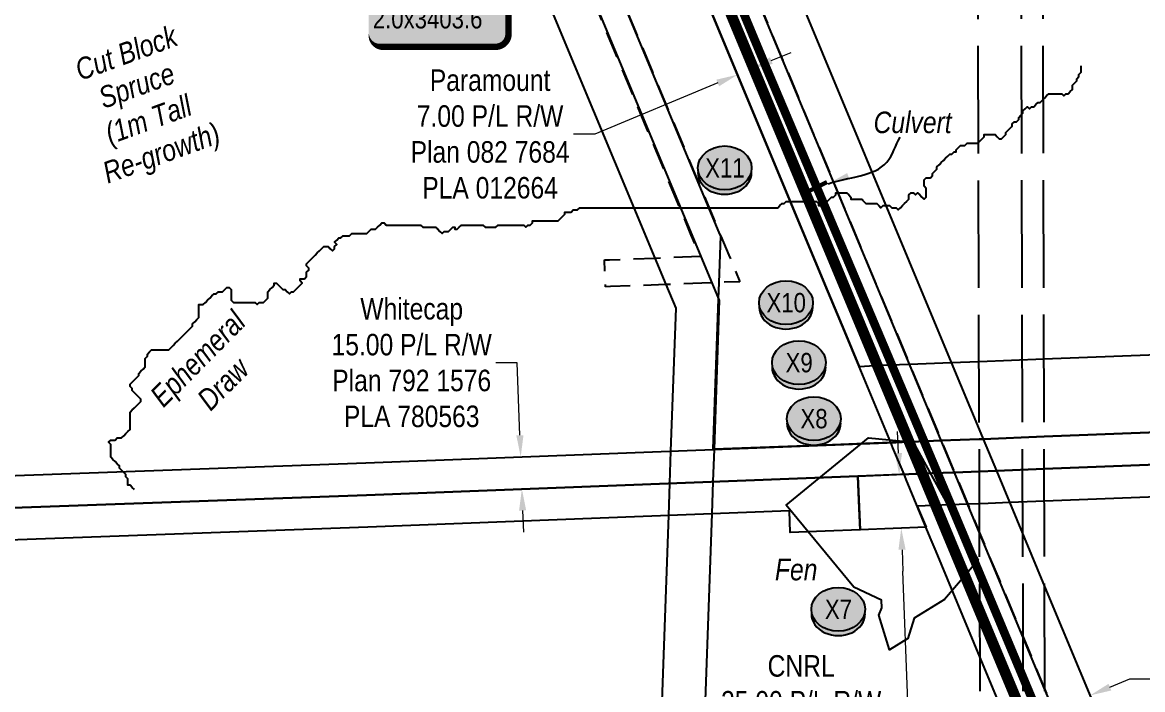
# Model space of a CAD drawing. Extents: x 510524 to 514472, y 6017951 to 6023231.
# Drawn here: x 512458 to 512979, y 6020844 to 6021154 of the extents above; entities that cross this region are included whole.
import ezdxf
from ezdxf.enums import TextEntityAlignment as Align

# ---------------------------------------------------------------- set-up
doc = ezdxf.new("R2010")
doc.units = 0
doc.header["$LTSCALE"] = 5
doc.header["$PDSIZE"] = 0.5
for name, pattern in [('foc-ACCESSROAD', [3.75, 2.5, -1.25]), ('foc-FLOWLINE', [3.75, 2.5, -1.25]), ('foc-TOPO-ephemeral', [6.25, 3.125, -0.625, 0.625, -0.625, 0.625, -0.625]), ('foc-UNSURVEYED', [12.5, 10, -2.5])]:
    doc.linetypes.add(name, pattern=pattern)
doc.layers.get('Defpoints').update_dxf_attribs({"color": 9})
for name, color, linetype, lineweight in [('AS-GENERAL', 48, 'Continuous', 18), ('C-RW-T', 13, 'Continuous', 9), ('F-RW-T', 190, 'Continuous', 9), ('T-TEXT', 48, 'Continuous', 18)]:
    doc.layers.add(name, color=color, linetype=linetype, lineweight=lineweight)
for name, color, linetype in [('AS-ROADS', 254, 'Continuous'), ('C-RW', 13, 'Continuous'), ('CG-NOTES', 7, 'Continuous'), ('F-AR', 190, 'foc-ACCESSROAD'), ('F-EZE', 190, 'foc-FLOWLINE'), ('F-RW', 190, 'Continuous'), ('L-USEC', 7, 'foc-UNSURVEYED'), ('P-CROSSINGS', 250, 'Continuous'), ('P-PROPOSED', 10, 'Continuous'), ('T-BUSH-T', 110, 'Continuous'), ('T-DRAW', 143, 'foc-TOPO-ephemeral'), ('T-WATER-T', 170, 'Continuous'), ('WETLAND', 143, 'Continuous'), ('WETLAND-T', 146, 'Continuous')]:
    doc.layers.add(name, color=color, linetype=linetype)
doc.styles.add('80', font='ARIALN.TTF', dxfattribs={"height": 10})
doc.styles.add('80CG', font='ARIALN.TTF', dxfattribs={"height": 10})
doc.styles.add('80L', font='ARIALN.TTF', dxfattribs={"height": 10})
doc.styles.add('80LS', font='ARIALNI.TTF', dxfattribs={"height": 10})
doc.styles.add('BOLD', font='ARIALNB.TTF')
doc.styles.add('Crossing', font='ARIALN.TTF', dxfattribs={"height": 10})
doc.styles.add('foc-LtypeFont', font='ARIALN.TTF', dxfattribs={"height": 7.35})
doc.linetypes.add('foc-TOPO-flowdirection-NOLINE', pattern='A,0,[">",foc-LtypeFont,S=0.3,R=0,X=0,Y=-0.945],-20,[">",foc-LtypeFont,S=0.3,R=0,X=0,Y=-0.945],0', length=20)
doc.dimstyles.new('Compass 5 000', dxfattribs={"dimscale": 5, "dimtxt": 9, "dimasz": 2, "dimexe": 0.2, "dimexo": 0.0625, "dimgap": 0.5, "dimtad": 0, "dimtih": 1, "dimtoh": 1, "dimzin": 0, "dimdsep": 46, "dimtxsty": '80CG', "dimcen": 0.1, "dimse1": 1, "dimse2": 1, "dimclrd": 256, "dimclrt": 256, "dimaunit": 1, "dimadec": 4, "dimazin": 0, "dimtfac": 0.06, "dimtofl": 0, "dimtmove": 0, "dimatfit": 1, "dimfxl": 0.2, "dimtolj": 1, "dimtzin": 0, "dimlwd": -1, "dimarcsym": 0})

# ---------------------------------------------------------------- blocks, each defined once
blk = doc.blocks.new('*D28')
at = {"layer": 'C-RW-T', "transparency": 16777216}
for p, q in [((512688.4, 6020995.78), (512678.4, 6020995.78)), ((512689.62, 6020962.02), (512688.4, 6020995.78)), ((512690.89, 6020927.05), (512691.25, 6020917.05))]:
    blk.add_line(p, q, dxfattribs=at)
for points in [[(512691.29, 6020962.08), (512687.96, 6020961.96), (512689.99, 6020952.03)], [(512692.55, 6020927.11), (512689.22, 6020926.99), (512690.53, 6020937.04)]]:
    blk.add_solid(points, dxfattribs=at)
at = {"layer": 'Defpoints', "color": 0, "transparency": 16777216}
for p in [(512689.99, 6020952.03), (512510.01, 6020945.52), (512510.56, 6020930.53)]:
    blk.add_point(p, dxfattribs=at)
at = {"layer": 'C-RW-T', "transparency": 16777216, "insert": (512639.32, 6020995.78), "char_height": 10, "attachment_point": 5, "style": '80CG'}
blk.add_mtext('\\A1;Whitecap\\P15.00 P/L R/W\\PPlan 792 1576\\PPLA 780563', dxfattribs=at)
blk = doc.blocks.new('*D37')
at = {"layer": 'Defpoints', "color": 0, "transparency": 16777216}
for p in [(512790.78, 6021129.66), (512899.99, 6020885.73), (512893.53, 6020883.04)]:
    blk.add_point(p, dxfattribs=at)
at = {"layer": 'F-RW-T', "transparency": 16777216}
for p, q in [((512806.48, 6021136.2), (512815.71, 6021140.05)), ((512781.55, 6021125.82), (512724.49, 6021102.04)), ((512724.49, 6021102.04), (512714.49, 6021102.04))]:
    blk.add_line(p, q, dxfattribs=at)
for points in [[(512805.84, 6021137.74), (512807.12, 6021134.66), (512797.25, 6021132.36)], [(512780.91, 6021127.35), (512782.19, 6021124.28), (512790.78, 6021129.66)]]:
    blk.add_solid(points, dxfattribs=at)
at = {"layer": 'F-RW-T', "transparency": 16777216, "insert": (512675.76, 6021102.04), "char_height": 10, "attachment_point": 5, "style": '80CG'}
blk.add_mtext('\\A1;Paramount\\P7.00 P/L R/W\\PPlan 082 7684\\PPLA 012664', dxfattribs=at)
blk = doc.blocks.new('*D42')
at = {"layer": 'Defpoints', "color": 0, "transparency": 16777216}
for p in [(512954.26, 6020841.91), (512954.6, 6020841.09), (512937.35, 6020834.87)]:
    blk.add_point(p, dxfattribs=at)
at = {"layer": 'F-RW-T', "transparency": 16777216}
for p, q in [((512963.84, 6020844.94), (512973.07, 6020848.78)), ((512973.07, 6020848.78), (512983.07, 6020848.78)), ((512928.46, 6020830.2), (512919.23, 6020826.36))]:
    blk.add_line(p, q, dxfattribs=at)
for points in [[(512963.2, 6020846.48), (512964.48, 6020843.4), (512954.6, 6020841.09)], [(512927.82, 6020831.74), (512929.1, 6020828.67), (512937.69, 6020834.05)]]:
    blk.add_solid(points, dxfattribs=at)
at = {"layer": 'F-RW-T', "transparency": 16777216, "insert": (513022.15, 6020848.78), "char_height": 10, "attachment_point": 5, "style": '80CG'}
blk.add_mtext('\\A1;Pembina\\P18.28 P/L R/W\\PPlan 5030 RS\\PPLA 4207', dxfattribs=at)
blk = doc.blocks.new('*D85')
at = {"layer": 'Defpoints', "color": 0, "transparency": 16777216}
for p in [(512862.5, 6020943.67), (512863.43, 6020918.71), (512866.86, 6020918.84)]:
    blk.add_point(p, dxfattribs=at)
at = {"layer": 'F-RW-T', "transparency": 16777216}
for p, q in [((512865.56, 6020953.79), (512865.19, 6020963.78)), ((512867.24, 6020908.85), (512867.61, 6020898.85)), ((512869.88, 6020838.09), (512867.61, 6020898.85)), ((512859.88, 6020838.09), (512869.88, 6020838.09))]:
    blk.add_line(p, q, dxfattribs=at)
for points in [[(512867.22, 6020953.85), (512863.89, 6020953.73), (512865.93, 6020943.79)], [(512868.9, 6020908.91), (512865.57, 6020908.78), (512866.86, 6020918.84)]]:
    blk.add_solid(points, dxfattribs=at)
at = {"layer": 'F-RW-T', "transparency": 16777216, "insert": (512820.34, 6020838.09), "char_height": 10, "attachment_point": 5, "style": '80CG'}
blk.add_mtext('\\A1;CNRL\\P25.00 P/L R/W^JPLA 170161', dxfattribs=at)
blk = doc.blocks.new('*U94')
h = blk.add_hatch(color=254)
edge = h.paths.add_edge_path()
edge.add_line((-26.5, -21.02), (26.5, -21.02))
edge.add_arc((26.5, -15.02), 6, 270, 360)
edge.add_line((32.5, -15.02), (32.5, 12.5))
edge.add_arc((26.5, 12.5), 6, 0, 90)
edge.add_line((26.5, 18.5), (-26.5, 18.5))
edge.add_arc((-26.5, 12.5), 6, 90, 180)
edge.add_line((-32.5, 12.5), (-32.5, -15.02))
edge.add_arc((-26.5, -15.02), 6, 180, 270)
at = {"color": 1, "true_color": 0xff1414, "flags": 128}
blk.add_lwpolyline([(117.52, 28.91, 0, 7.5, 0), (0, 0, 0, 0, 0)], format="xyseb", dxfattribs=at)
blk.add_lwpolyline([(-26.5, -21.02, 3, 3, 0), (26.5, -21.02, 3, 3, 0.414214), (32.5, -15.02, 3, 3, 0), (32.5, 12.5, 3, 0, 0.414214), (26.5, 18.5, 0, 0, 0), (-26.5, 18.5, 0, 0, 0.414214), (-32.5, 12.5, 0, 0, 0), (-32.5, -15.02, 0, 3, 0.414214)], format="xyseb", close=True, dxfattribs=at)
at = {"color": 1, "true_color": 0xff1414}
for tag, p, height, style in [('TEMP_AREA_W1_001', (-9.21, 2.24), 12, 'BOLD'), ('ENTER_TEXT_001', (-30.66, -12.47), 9, '80')]:
    blk.add_attdef(tag, p, '', height=height, dxfattribs=dict(at, style=style))
blk = doc.blocks.new('xing2')
h = blk.add_hatch(color=50)
h.dxf.hatch_style = 1
edge = h.paths.add_edge_path()
edge.add_ellipse((0, 0), major_axis=(-12.5, 0), ratio=0.816297, start_angle=0, end_angle=360)
h = blk.add_hatch(color=250)
h.dxf.hatch_style = 1
edge = h.paths.add_edge_path()
edge.add_ellipse((0, -2.05), major_axis=(-12.5, 0), ratio=0.816297, start_angle=0, end_angle=180)
edge.add_line((12.5, -2.05), (12.5, 0))
edge.add_ellipse((0, 0), major_axis=(-12.5, 0), ratio=0.816297, start_angle=0, end_angle=180, ccw=False)
edge.add_line((-12.5, 0), (-12.5, -2.05))
at = {"color": 250}
blk.add_ellipse((0, 0), major_axis=(-12.5, 0), ratio=0.816297, dxfattribs=at)
blk.add_ellipse((0, -2.05), major_axis=(-12.5, 0), ratio=0.816297, start_param=0, end_param=3.141593, dxfattribs=at)
at = {"color": 250, "style": 'Crossing'}
blk.add_attdef('CROSSING', text='', height=9, dxfattribs=at).set_placement((0.09, 0.02), align=Align.MIDDLE_CENTER)
at = {"color": 250, "style": 'Crossing', "flags": 1}
for tag, p in [('OWNER', (0.09, -12.49)), ('DESCRIPTION', (0.09, -25.77)), ('LOCATION', (0.09, -39.3)), ('DWG_REF', (0.09, -52.84))]:
    blk.add_attdef(tag, text='', height=9, dxfattribs=at).set_placement(p, align=Align.MIDDLE_CENTER)

msp = doc.modelspace()

# ---------------------------------------------------------------- linework, layer by layer
at = {"layer": 'AS-GENERAL', "const_width": 1.999, "flags": 128}
msp.add_lwpolyline([(512823.241, 6021075.238), (512832.366, 6021079.717)], dxfattribs=at)
at = {"layer": 'AS-ROADS', "flags": 128}
msp.add_lwpolyline([(512366.351, 6022169.595, 4.002, 4.002, 0), (512377.103, 6022151.797, 4.002, 4.002, 0), (512400.108, 6022101.221, 4.002, 4.002, 0), (512600.335, 6021621.53, 4.002, 4.002, 0), (512640.418, 6021526.163, 4.002, 4.002, 0), (512804.273, 6021132.565, 4.002, 4.002, 0), (512888.573, 6020932.953, 4.002, 4.002, 0), (512994.421, 6020679.836, 0, 0, 0)], format="xyseb", dxfattribs=at)
at = {"layer": 'C-RW'}
for points in [[(512128.207, 6020402.83), (512748.535, 6020634.557), (512749.09, 6020650.288), (512751.463, 6020717.532), (512758.774, 6020924.7), (512759.304, 6020939.703), (512759.834, 6020954.718), (512762.175, 6021021.083), (512757.569, 6021032.131), (512752.436, 6021044.443), (512553.716, 6021521.09)], [(512575.183, 6021521.158), (512778.886, 6021032.947), (512781.979, 6021025.528), (512782.306, 6021024.744), (512779.863, 6020955.526), (512779.332, 6020940.474), (512778.803, 6020925.476), (512771.466, 6020717.596), (512769.358, 6020657.854), (512768.786, 6020641.638), (512768.04, 6020620.501), (512153.894, 6020391.313)], [(512000.845, 6020926.946), (512100.837, 6020930.562), (512283.481, 6020937.165), (512618.059, 6020949.262), (512864.302, 6020958.74), (512867.369, 6020958.858), (512869.469, 6020958.939), (512871.768, 6020959.027), (512874.928, 6020959.148), (512885.466, 6020959.553), (512903.154, 6020960.236), (512904.955, 6020960.305), (512933.31, 6020961.4), (513350.537, 6020977.505), (513725.48, 6021019.992), (513825.446, 6021031.32)], [(513825.491, 6021016.239), (513725.525, 6021004.911), (513351.675, 6020962.548), (512933.352, 6020946.399), (512911.104, 6020945.541), (512903.196, 6020945.235), (512891.618, 6020944.788), (512881.07, 6020944.382), (512877.91, 6020944.261), (512875.62, 6020944.172), (512873.506, 6020944.09), (512870.447, 6020943.973), (512846.719, 6020943.059), (512618.32, 6020934.27), (512259.122, 6020921.284), (512100.877, 6020915.562), (512000.884, 6020911.946)]]:
    msp.add_lwpolyline(points, dxfattribs=at)
at = {"layer": 'F-AR', "flags": 128}
msp.add_lwpolyline([(513091.75, 6020430.079), (513090.049, 6020429.365), (513067.281, 6020483.991), (512969.698, 6020718.23), (512933.751, 6020804.513), (512903.387, 6020877.401), (512889.418, 6020910.934), (512877.764, 6020939.028), (512875.62, 6020944.172), (512871.553, 6020953.937), (512869.469, 6020958.939), (512635.227, 6021521.35), (512389.776, 6022110.683), (512391.624, 6022111.452), (512403.625, 6022116.454), (512651.459, 6021521.402), (512885.466, 6020959.553), (512891.618, 6020944.788), (512903.276, 6020916.688), (512933.641, 6020843.795), (512985.93, 6020718.28), (513081.13, 6020489.763), (513103.884, 6020435.17), (513091.75, 6020430.079)], close=True, dxfattribs=at)
at = {"layer": 'F-EZE', "flags": 128}
msp.add_lwpolyline([(511173.665, 6022826.188), (511273.663, 6022827.349), (511303.821, 6022827.7), (511367.155, 6022828.436), (511512.101, 6022828.973), (511542.804, 6022818.517), (511557.175, 6022795.119), (511678.467, 6022496.868), (512096.703, 6022497.972), (512149.27, 6022498.11), (512169.259, 6022498.163), (512230.623, 6022498.325), (512230.641, 6022491.324), (512230.65, 6022487.825), (512221.891, 6022487.801), (512228.757, 6022471.316), (512232.915, 6022461.332), (512242.42, 6022438.509), (512251.925, 6022415.69), (512257.334, 6022415.704), (512295.334, 6022324.465), (512361.972, 6022164.472), (512353.261, 6022142.346), (512267.88, 6022106.811), (512308.619, 6022008.926), (512406.504, 6022049.664), (512407.441, 6022050.054), (512600.855, 6021585.688), (512602.49, 6021581.758), (512588.634, 6021575.969), (512592.412, 6021566.908), (512573.03, 6021558.828), (512588.698, 6021521.201), (512782.597, 6021055.601), (512783.04, 6021054.535), (512786.72, 6021045.756), (512791.849, 6021033.443), (512782.246, 6021033.075), (512778.886, 6021032.947), (512757.569, 6021032.131), (512731.684, 6021031.14), (512729.387, 6021031.052), (512728.907, 6021043.542), (512731.201, 6021043.631), (512752.436, 6021044.443), (512773.398, 6021045.246), (512769.284, 6021055.124), (512575.183, 6021521.158), (512561.522, 6021554.054), (512549.991, 6021581.731), (512580.943, 6021594.6), (512583.244, 6021595.559), (512582.922, 6021596.338), (512401.669, 6022031.397), (512300.534, 6021989.314), (512300.211, 6021990.089), (512248.268, 6022114.896), (512344.845, 6022155.091), (512348.486, 6022164.341), (512281.81, 6022324.423), (512250.049, 6022400.685), (512241.934, 6022400.664), (512235.693, 6022415.646), (512226.189, 6022438.467), (512216.684, 6022461.289), (512212.526, 6022471.272), (512205.659, 6022487.759), (512169.286, 6022487.663), (512149.297, 6022487.61), (512096.731, 6022487.472), (511671.41, 6022486.349), (511547.775, 6022790.361), (511544.877, 6022795.081), (511535.837, 6022809.798), (511510.382, 6022818.467), (511477.122, 6022818.342), (511419.248, 6022818.128), (511367.212, 6022817.735), (511366.05, 6022817.921), (511303.847, 6022817.199), (511273.689, 6022816.848), (511173.691, 6022815.687)], dxfattribs=at)
at = {"layer": 'F-RW'}
for points in [[(513350.537, 6020977.505), (512933.31, 6020961.4), (512904.955, 6020960.305), (512903.154, 6020960.236), (512885.466, 6020959.553), (512874.928, 6020959.148), (512871.768, 6020959.027), (512869.469, 6020958.939), (512867.369, 6020958.858), (512864.302, 6020958.74), (512862.005, 6020958.651), (512846.145, 6020958.04), (512831.153, 6020957.463), (512779.863, 6020955.526), (512779.507, 6020955.522), (512781.979, 6021025.528), (512782.246, 6021033.075), (512783.04, 6021054.535), (512782.597, 6021055.601), (512588.698, 6021521.201)], [(513070.909, 6020359.691), (513083.67, 6020426.558), (513060.962, 6020480.956), (512980.194, 6020674.829), (512962.122, 6020718.207), (512933.803, 6020786.184), (512903.439, 6020859.071), (512883.074, 6020907.952), (512880.355, 6020914.481), (512869.158, 6020941.477), (512868.155, 6020943.884), (512863.009, 6020956.24), (512862.005, 6020958.651), (512848.062, 6020992.127), (512847.252, 6020994.067), (512840.425, 6021010.468), (512832.735, 6021028.93), (512821, 6021057.104), (512627.653, 6021521.325)], [(512627.653, 6021521.325), (512821, 6021057.104), (512832.735, 6021028.93), (512840.425, 6021010.468), (512847.252, 6020994.068), (512854.662, 6020994.488), (512856.942, 6020994.617), (512870.643, 6020995.14), (512890.134, 6020995.888), (512903.053, 6020996.383), (512933.208, 6020997.538), (513347.829, 6021013.409), (513668.405, 6021049.673), (513672.365, 6021013.972), (513674.089, 6020999.08), (513675.815, 6020984.178), (513725.571, 6020989.817), (513825.537, 6021001.144)], [(512635.227, 6021521.35), (512839.196, 6021031.62), (512846.886, 6021013.158), (512854.662, 6020994.488), (512869.47, 6020958.938), (512871.553, 6020953.937), (512875.621, 6020944.172), (512877.761, 6020939.025), (512886.45, 6020918.085), (512889.418, 6020910.934), (512903.387, 6020877.402), (512933.751, 6020804.514), (512969.698, 6020718.23), (512986.658, 6020677.517), (513067.281, 6020483.991), (513090.049, 6020429.365), (513090.959, 6020427.182), (513090.959, 6020427.182), (513077.786, 6020358.374)], [(513370.637, 6019795.175), (513329.018, 6019895.026), (513316.464, 6019925.145), (513146.215, 6020333.613), (513103.884, 6020435.17), (513081.13, 6020489.763), (512985.93, 6020718.28), (512933.641, 6020843.795), (512903.276, 6020916.688), (512891.618, 6020944.788), (512885.466, 6020959.553), (512870.643, 6020995.14), (512651.459, 6021521.402)], [(512671.234, 6021521.465), (512890.134, 6020995.888), (512903.141, 6020964.658), (512904.955, 6020960.305), (512911.104, 6020945.541), (512933.506, 6020891.753), (513005.73, 6020718.342), (513097.898, 6020497.048), (513336.241, 6019925.207), (513348.795, 6019895.088), (513390.414, 6019795.237)], [(513352.81, 6020947.577), (512933.394, 6020931.386), (512917.259, 6020930.763), (512907.21, 6020930.375), (512903.238, 6020930.227), (512897.745, 6020930.021), (512881.748, 6020929.423), (512874.31, 6020929.123), (512878.407, 6020919.27), (512847.707, 6020918.124), (512847.311, 6020928.065), (512846.737, 6020943.079), (512868.155, 6020943.888), (512870.447, 6020943.976), (512873.506, 6020944.09), (512875.62, 6020944.172), (512877.91, 6020944.26), (512881.07, 6020944.382), (512891.618, 6020944.788), (512903.196, 6020945.235), (512911.104, 6020945.541), (512933.352, 6020946.399), (513351.675, 6020962.548)], [(512000.978, 6020876.454), (512037.236, 6020913.26), (512100.877, 6020915.562), (512259.122, 6020921.279), (512618.32, 6020934.27), (512846.737, 6020943.079), (512847.707, 6020918.124), (512815.257, 6020916.886), (512814.876, 6020926.876), (512618.879, 6020919.277), (512100.917, 6020900.55), (512043.723, 6020898.482), (512001.034, 6020855.148)]]:
    msp.add_lwpolyline(points, dxfattribs=at)
at = {"layer": 'L-USEC'}
for p, q in [((512903.835, 6020718.025), (512901.574, 6021522.209)), ((512923.955, 6020718.081), (512921.694, 6021522.266)), ((512933.995, 6020718.12), (512931.733, 6021522.305))]:
    msp.add_line(p, q, dxfattribs=at)
at = {"layer": 'P-PROPOSED', "const_width": 5, "flags": 128}
msp.add_lwpolyline([(511894.391, 6020251.298), (511873.063, 6020308.449), (512127.747, 6020403.492), (512970.829, 6020718.117), (512934.674, 6020804.898), (512904.31, 6020877.786), (512890.341, 6020911.317), (512878.687, 6020939.412), (512876.543, 6020944.557), (512872.476, 6020954.321), (512870.392, 6020959.324), (512636.15, 6021521.734)], dxfattribs=at)
at = {"layer": 'T-DRAW', "flags": 128}
msp.add_lwpolyline([(512510.45, 6020936.79), (512509.45, 6020937.79), (512508.45, 6020938.79), (512507.45, 6020938.79), (512507.45, 6020939.79), (512507.45, 6020940.79), (512507.45, 6020941.79), (512506.45, 6020942.79), (512506.45, 6020943.79), (512505.45, 6020944.79), (512504.45, 6020945.79), (512503.45, 6020946.79), (512503.45, 6020947.79), (512502.45, 6020948.79), (512501.45, 6020949.79), (512500.45, 6020950.79), (512499.45, 6020951.79), (512499.45, 6020952.79), (512499.45, 6020953.79), (512499.45, 6020954.79), (512499.45, 6020955.79), (512499.45, 6020956.79), (512499.45, 6020957.79), (512498.45, 6020958.79), (512499.45, 6020959.79), (512500.45, 6020959.79), (512501.45, 6020959.79), (512502.45, 6020960.79), (512503.45, 6020960.79), (512504.45, 6020960.79), (512505.45, 6020961.79), (512506.45, 6020962.79), (512507.45, 6020963.79), (512508.45, 6020964.79), (512508.45, 6020965.79), (512508.45, 6020966.79), (512508.45, 6020967.79), (512508.45, 6020968.79), (512508.45, 6020969.79), (512508.45, 6020970.79), (512508.45, 6020971.79), (512508.45, 6020972.79), (512509.45, 6020973.79), (512510.45, 6020974.79), (512511.45, 6020975.79), (512512.45, 6020976.79), (512513.45, 6020977.79), (512513.45, 6020978.79), (512512.45, 6020979.79), (512511.45, 6020980.79), (512510.45, 6020981.79), (512509.45, 6020982.79), (512509.45, 6020983.79), (512508.45, 6020984.79), (512508.45, 6020985.79), (512509.45, 6020986.79), (512510.45, 6020987.79), (512511.45, 6020988.79), (512512.45, 6020989.79), (512512.45, 6020990.79), (512513.45, 6020991.79), (512514.45, 6020992.79), (512515.45, 6020993.79), (512515.45, 6020994.79), (512515.45, 6020995.79), (512515.45, 6020996.79), (512515.45, 6020997.79), (512516.45, 6020998.79), (512516.45, 6020999.79), (512517.45, 6021000.79), (512518.45, 6021001.79), (512519.45, 6021001.79), (512520.45, 6021001.79), (512521.45, 6021001.79), (512522.45, 6021001.79), (512523.45, 6021001.79), (512524.45, 6021001.79), (512525.45, 6021001.79), (512526.45, 6021001.79), (512527.45, 6021002.79), (512528.45, 6021003.79), (512529.45, 6021004.79), (512530.45, 6021005.79), (512531.45, 6021006.79), (512532.45, 6021007.79), (512533.45, 6021008.79), (512534.45, 6021009.79), (512535.45, 6021010.79), (512536.45, 6021011.79), (512537.45, 6021012.79), (512537.45, 6021013.79), (512538.45, 6021014.79), (512539.45, 6021015.79), (512540.45, 6021016.79), (512540.45, 6021017.79), (512540.45, 6021018.79), (512540.45, 6021019.79), (512540.45, 6021020.79), (512540.45, 6021021.79), (512540.45, 6021022.79), (512541.45, 6021022.79), (512542.45, 6021022.79), (512543.45, 6021023.79), (512544.45, 6021024.79), (512545.45, 6021025.79), (512546.45, 6021026.79), (512547.45, 6021027.79), (512548.45, 6021027.79), (512549.45, 6021028.79), (512550.45, 6021028.79), (512551.45, 6021028.79), (512552.45, 6021029.79), (512553.45, 6021030.79), (512554.45, 6021030.79), (512555.45, 6021029.79), (512555.45, 6021028.79), (512555.45, 6021027.79), (512555.45, 6021026.79), (512555.45, 6021025.79), (512555.45, 6021024.79), (512556.45, 6021023.79), (512557.45, 6021023.79), (512558.45, 6021023.79), (512559.45, 6021023.79), (512560.45, 6021023.79), (512561.45, 6021023.79), (512562.45, 6021023.79), (512563.45, 6021023.79), (512564.45, 6021023.79), (512565.45, 6021023.79), (512566.45, 6021023.79), (512567.45, 6021022.79), (512568.45, 6021023.79), (512569.45, 6021023.79), (512570.45, 6021023.79), (512571.45, 6021024.79), (512572.45, 6021025.79), (512572.45, 6021026.79), (512572.45, 6021027.79), (512572.45, 6021028.79), (512573.45, 6021029.79), (512574.45, 6021030.79), (512575.45, 6021031.79), (512575.45, 6021032.79), (512576.45, 6021032.79), (512577.45, 6021031.79), (512578.45, 6021030.79), (512579.45, 6021029.79), (512580.45, 6021029.79), (512581.45, 6021028.79), (512582.45, 6021027.79), (512583.45, 6021028.79), (512584.45, 6021028.79), (512585.45, 6021029.79), (512586.45, 6021030.79), (512587.45, 6021031.79), (512588.45, 6021032.79), (512587.45, 6021033.79), (512587.45, 6021034.79), (512588.45, 6021034.79), (512589.45, 6021034.79), (512590.45, 6021035.79), (512590.45, 6021036.79), (512590.45, 6021037.79), (512591.45, 6021038.79), (512591.45, 6021039.79), (512590.45, 6021040.79), (512590.45, 6021041.79), (512591.45, 6021042.79), (512592.45, 6021043.79), (512593.45, 6021044.79), (512594.45, 6021045.79), (512595.45, 6021046.79), (512596.45, 6021047.79), (512597.45, 6021048.79), (512598.45, 6021049.79), (512599.45, 6021049.79), (512600.45, 6021049.79), (512601.45, 6021048.79), (512602.45, 6021047.79), (512603.45, 6021048.79), (512603.45, 6021049.79), (512604.45, 6021050.79), (512603.45, 6021051.79), (512604.45, 6021052.79), (512605.45, 6021053.79), (512606.45, 6021053.79), (512607.45, 6021054.79), (512608.45, 6021054.79), (512609.043, 6021054.79), (512609.45, 6021054.79), (512610.45, 6021054.79), (512611.45, 6021055.79), (512612.45, 6021055.79), (512613.45, 6021055.79), (512614.45, 6021055.79), (512615.45, 6021055.79), (512616.45, 6021055.79), (512617.45, 6021055.79), (512618.45, 6021055.79), (512619.45, 6021056.79), (512620.45, 6021057.79), (512621.45, 6021057.79), (512622.45, 6021057.79), (512623.45, 6021058.79), (512624.45, 6021059.79), (512625.45, 6021060.79), (512626.45, 6021060.79), (512627.45, 6021059.79), (512628.45, 6021059.79), (512629.45, 6021059.79), (512630.45, 6021059.79), (512631.45, 6021059.79), (512632.45, 6021059.79), (512633.45, 6021059.79), (512634.45, 6021059.79), (512635.45, 6021059.79), (512636.45, 6021059.79), (512637.45, 6021059.79), (512638.45, 6021059.79), (512639.45, 6021059.79), (512640.45, 6021059.79), (512641.45, 6021059.79), (512642.45, 6021059.79), (512643.45, 6021059.79), (512644.45, 6021058.79), (512645.45, 6021058.79), (512646.45, 6021058.79), (512647.45, 6021058.79), (512648.45, 6021058.79), (512649.45, 6021058.79), (512650.45, 6021058.79), (512651.45, 6021057.79), (512652.45, 6021056.79), (512653.45, 6021055.79), (512654.45, 6021056.79), (512655.45, 6021056.79), (512656.45, 6021056.79), (512657.45, 6021057.79), (512658.45, 6021058.79), (512659.45, 6021058.79), (512659.45, 6021057.79), (512660.45, 6021057.79), (512661.45, 6021058.79), (512662.45, 6021059.79), (512663.45, 6021059.79), (512664.45, 6021059.79), (512665.45, 6021059.79), (512666.45, 6021059.79), (512667.45, 6021059.79), (512668.45, 6021059.79), (512669.45, 6021059.79), (512670.45, 6021059.79), (512671.45, 6021059.79), (512672.45, 6021059.79), (512673.45, 6021058.79), (512674.45, 6021058.79), (512675.45, 6021058.79), (512676.45, 6021058.79), (512677.45, 6021058.79), (512678.45, 6021058.79), (512679.45, 6021059.79), (512680.45, 6021059.79), (512681.45, 6021059.79), (512682.45, 6021059.79), (512683.45, 6021059.79), (512684.45, 6021059.79), (512685.45, 6021059.79), (512686.45, 6021059.79), (512687.45, 6021059.79), (512688.45, 6021059.79), (512689.45, 6021059.79), (512690.45, 6021059.79), (512691.45, 6021059.79), (512692.45, 6021058.79), (512693.45, 6021059.79), (512694.45, 6021059.79), (512695.45, 6021060.79), (512695.45, 6021061.79), (512696.45, 6021061.79), (512697.45, 6021061.79), (512698.45, 6021061.79), (512699.45, 6021061.79), (512700.45, 6021061.79), (512701.45, 6021061.79), (512702.45, 6021061.79), (512703.45, 6021061.79), (512704.45, 6021061.79), (512705.45, 6021061.79), (512706.45, 6021061.79), (512707.45, 6021061.79), (512708.45, 6021062.79), (512709.45, 6021063.79), (512710.45, 6021064.79), (512710.45, 6021065.79), (512711.45, 6021065.79), (512712.45, 6021065.79), (512713.45, 6021065.79), (512714.45, 6021066.79), (512715.45, 6021066.79), (512716.45, 6021066.79), (512717.45, 6021067.79), (512718.45, 6021067.79), (512719.45, 6021067.79), (512720.45, 6021067.79), (512721.45, 6021067.79), (512722.45, 6021067.79), (512723.45, 6021067.79), (512724.45, 6021067.79), (512725.45, 6021067.79), (512726.45, 6021067.79), (512727.45, 6021067.79), (512728.45, 6021067.79), (512729.45, 6021067.79), (512730.45, 6021067.79), (512731.45, 6021067.79), (512732.45, 6021067.79), (512733.45, 6021067.79), (512734.45, 6021067.79), (512735.45, 6021067.79), (512736.45, 6021067.79), (512737.45, 6021067.79), (512738.45, 6021067.79), (512739.45, 6021067.79), (512740.45, 6021067.79), (512740.715, 6021067.79), (512741.45, 6021067.79), (512742.45, 6021067.79), (512743.45, 6021067.79), (512744.45, 6021067.79), (512745.45, 6021067.79), (512746.45, 6021067.79), (512747.45, 6021067.79), (512748.45, 6021067.79), (512749.45, 6021067.79), (512750.45, 6021067.79), (512751.45, 6021067.79), (512752.45, 6021067.79), (512753.45, 6021067.79), (512754.45, 6021067.79), (512755.45, 6021067.79), (512756.45, 6021067.79), (512757.45, 6021067.79), (512758.45, 6021067.79), (512759.45, 6021067.79), (512760.45, 6021067.79), (512761.45, 6021067.79), (512762.371, 6021067.79), (512762.45, 6021067.79), (512763.45, 6021067.79), (512764.45, 6021067.79), (512765.45, 6021067.79), (512766.45, 6021067.79), (512767.45, 6021067.79), (512768.45, 6021067.79), (512769.45, 6021067.79), (512770.45, 6021067.79), (512771.45, 6021067.79), (512772.45, 6021067.79), (512773.45, 6021067.79), (512774.45, 6021067.79), (512775.45, 6021067.79), (512776.45, 6021067.79), (512777.45, 6021067.79), (512778.45, 6021067.79), (512779.45, 6021067.79), (512780.45, 6021067.79), (512781.45, 6021067.79), (512782.45, 6021067.79), (512783.45, 6021067.79), (512784.45, 6021067.79), (512785.45, 6021067.79), (512786.45, 6021067.79), (512787.45, 6021067.79), (512788.45, 6021067.79), (512789.45, 6021067.79), (512790.45, 6021067.79), (512791.45, 6021067.79), (512792.45, 6021067.79), (512793.45, 6021067.79), (512794.45, 6021067.79), (512795.45, 6021067.79), (512796.45, 6021067.79), (512797.45, 6021067.79), (512798.45, 6021067.79), (512799.45, 6021067.79), (512800.45, 6021067.79), (512801.45, 6021067.79), (512802.45, 6021067.79), (512803.45, 6021067.79), (512804.45, 6021067.79), (512805.45, 6021067.79), (512806.45, 6021067.79), (512807.45, 6021067.79), (512808.45, 6021067.79), (512809.45, 6021067.79), (512810.45, 6021068.79), (512811.45, 6021069.79), (512812.45, 6021069.79), (512813.45, 6021070.79), (512814.45, 6021070.79), (512815.45, 6021070.79), (512816.45, 6021070.79), (512817.45, 6021070.79), (512818.45, 6021070.79), (512819.45, 6021070.79), (512820.45, 6021070.79), (512821.45, 6021070.79), (512822.45, 6021070.79), (512823.45, 6021070.79), (512824.45, 6021070.79), (512825.45, 6021070.79), (512826.45, 6021070.79), (512827.45, 6021070.79), (512828.45, 6021069.79), (512828.45, 6021068.79), (512829.45, 6021068.79), (512830.45, 6021068.79), (512831.45, 6021069.79), (512831.654, 6021069.994), (512832.45, 6021070.79), (512833.45, 6021071.79), (512834.45, 6021072.79), (512835.45, 6021072.79), (512836.45, 6021073.79), (512836.45, 6021074.79), (512837.45, 6021074.79), (512838.45, 6021074.79), (512839.45, 6021074.79), (512840.45, 6021074.79), (512841.45, 6021074.79), (512842.45, 6021073.79), (512843.45, 6021072.79), (512843.45, 6021071.79), (512844.45, 6021071.79), (512845.45, 6021071.79), (512846.45, 6021071.79), (512847.45, 6021071.79), (512848.45, 6021071.79), (512849.45, 6021070.79), (512850.45, 6021069.79), (512851.45, 6021069.79), (512852.45, 6021069.79), (512853.45, 6021069.79), (512854.45, 6021069.79), (512855.45, 6021069.79), (512856.45, 6021068.79), (512857.45, 6021067.79), (512858.45, 6021068.79), (512859.45, 6021068.79), (512860.45, 6021068.79), (512861.45, 6021068.79), (512862.45, 6021067.79), (512863.45, 6021067.79), (512864.45, 6021067.79), (512865.45, 6021066.79), (512866.45, 6021067.79), (512867.45, 6021068.79), (512868.45, 6021069.79), (512869.45, 6021070.79), (512869.477, 6021070.817), (512870.45, 6021071.79), (512870.45, 6021072.79), (512870.45, 6021073.79), (512871.45, 6021074.79), (512872.45, 6021074.79), (512873.45, 6021073.79), (512874.45, 6021074.79), (512875.45, 6021073.79), (512876.45, 6021072.79), (512877.45, 6021071.79), (512878.45, 6021072.79), (512878.45, 6021073.79), (512878.45, 6021074.79), (512878.45, 6021075.79), (512878.45, 6021076.79), (512877.45, 6021077.79), (512877.45, 6021078.79), (512877.45, 6021079.79), (512877.45, 6021080.79), (512878.45, 6021081.79), (512879.45, 6021081.79), (512880.45, 6021081.79), (512881.45, 6021082.79), (512881.45, 6021083.79), (512882.45, 6021084.79), (512883.45, 6021085.79), (512883.45, 6021086.79), (512884.45, 6021087.79), (512885.45, 6021088.79), (512886.45, 6021089.79), (512887.45, 6021090.79), (512888.45, 6021091.79), (512889.45, 6021092.79), (512890.45, 6021092.79), (512891.45, 6021093.79), (512892.45, 6021093.79), (512892.45, 6021094.79), (512893.45, 6021095.79), (512894.45, 6021096.79), (512895.45, 6021096.79), (512896.45, 6021096.79), (512897.45, 6021097.79), (512898.45, 6021097.79), (512899.45, 6021097.79), (512900.45, 6021097.79), (512901.45, 6021097.79), (512902.45, 6021097.79), (512903.45, 6021098.79), (512904.45, 6021099.79), (512905.45, 6021100.79), (512905.45, 6021101.79), (512906.45, 6021101.79), (512907.45, 6021101.79), (512908.45, 6021101.79), (512909.45, 6021101.79), (512910.45, 6021101.79), (512911.45, 6021100.79), (512912.45, 6021099.79), (512913.45, 6021099.79), (512914.45, 6021100.79), (512915.45, 6021101.79), (512915.45, 6021102.79), (512916.45, 6021103.79), (512917.45, 6021104.79), (512918.45, 6021105.79), (512918.45, 6021106.79), (512919.45, 6021107.79), (512920.45, 6021107.79), (512921.45, 6021108.79), (512921.45, 6021109.79), (512922.45, 6021110.79), (512923.45, 6021111.79), (512923.45, 6021112.79), (512924.45, 6021113.79), (512925.45, 6021114.79), (512926.45, 6021113.79), (512927.45, 6021114.79), (512928.45, 6021114.79), (512929.45, 6021115.79), (512930.45, 6021116.79), (512931.45, 6021116.79), (512932.45, 6021117.79), (512933.45, 6021118.79), (512934.45, 6021119.79), (512935.45, 6021120.79), (512936.45, 6021120.79), (512937.45, 6021120.79), (512938.45, 6021120.79), (512939.45, 6021120.79), (512940.45, 6021120.79), (512941.45, 6021120.79), (512942.45, 6021119.79), (512943.45, 6021120.79), (512944.45, 6021120.79), (512945.45, 6021121.79), (512946.45, 6021122.79), (512946.45, 6021123.79), (512946.45, 6021124.79), (512947.45, 6021125.79), (512948.45, 6021126.79), (512948.45, 6021127.79), (512949.45, 6021128.79), (512949.45, 6021129.79), (512950.45, 6021130.79), (512950.45, 6021131.79), (512950.45, 6021132.79), (512950.45, 6021133.79)], dxfattribs=at)
at = {"layer": 'T-DRAW', "linetype": 'foc-TOPO-flowdirection-NOLINE', "flags": 128}
msp.add_lwpolyline([(512510.45, 6020936.79), (512509.45, 6020937.79), (512508.45, 6020938.79), (512507.45, 6020938.79), (512507.45, 6020939.79), (512507.45, 6020940.79), (512507.45, 6020941.79), (512506.45, 6020942.79), (512506.45, 6020943.79), (512505.45, 6020944.79), (512504.45, 6020945.79), (512503.45, 6020946.79), (512503.45, 6020947.79), (512502.45, 6020948.79), (512501.45, 6020949.79), (512500.45, 6020950.79), (512499.45, 6020951.79), (512499.45, 6020952.79), (512499.45, 6020953.79), (512499.45, 6020954.79), (512499.45, 6020955.79), (512499.45, 6020956.79), (512499.45, 6020957.79), (512498.45, 6020958.79), (512499.45, 6020959.79), (512500.45, 6020959.79), (512501.45, 6020959.79), (512502.45, 6020960.79), (512503.45, 6020960.79), (512504.45, 6020960.79), (512505.45, 6020961.79), (512506.45, 6020962.79), (512507.45, 6020963.79), (512508.45, 6020964.79), (512508.45, 6020965.79), (512508.45, 6020966.79), (512508.45, 6020967.79), (512508.45, 6020968.79), (512508.45, 6020969.79), (512508.45, 6020970.79), (512508.45, 6020971.79), (512508.45, 6020972.79), (512509.45, 6020973.79), (512510.45, 6020974.79), (512511.45, 6020975.79), (512512.45, 6020976.79), (512513.45, 6020977.79), (512513.45, 6020978.79), (512512.45, 6020979.79), (512511.45, 6020980.79), (512510.45, 6020981.79), (512509.45, 6020982.79), (512509.45, 6020983.79), (512508.45, 6020984.79), (512508.45, 6020985.79), (512509.45, 6020986.79), (512510.45, 6020987.79), (512511.45, 6020988.79), (512512.45, 6020989.79), (512512.45, 6020990.79), (512513.45, 6020991.79), (512514.45, 6020992.79), (512515.45, 6020993.79), (512515.45, 6020994.79), (512515.45, 6020995.79), (512515.45, 6020996.79), (512515.45, 6020997.79), (512516.45, 6020998.79), (512516.45, 6020999.79), (512517.45, 6021000.79), (512518.45, 6021001.79), (512519.45, 6021001.79), (512520.45, 6021001.79), (512521.45, 6021001.79), (512522.45, 6021001.79), (512523.45, 6021001.79), (512524.45, 6021001.79), (512525.45, 6021001.79), (512526.45, 6021001.79), (512527.45, 6021002.79), (512528.45, 6021003.79), (512529.45, 6021004.79), (512530.45, 6021005.79), (512531.45, 6021006.79), (512532.45, 6021007.79), (512533.45, 6021008.79), (512534.45, 6021009.79), (512535.45, 6021010.79), (512536.45, 6021011.79), (512537.45, 6021012.79), (512537.45, 6021013.79), (512538.45, 6021014.79), (512539.45, 6021015.79), (512540.45, 6021016.79), (512540.45, 6021017.79), (512540.45, 6021018.79), (512540.45, 6021019.79), (512540.45, 6021020.79), (512540.45, 6021021.79), (512540.45, 6021022.79), (512541.45, 6021022.79), (512542.45, 6021022.79), (512543.45, 6021023.79), (512544.45, 6021024.79), (512545.45, 6021025.79), (512546.45, 6021026.79), (512547.45, 6021027.79), (512548.45, 6021027.79), (512549.45, 6021028.79), (512550.45, 6021028.79), (512551.45, 6021028.79), (512552.45, 6021029.79), (512553.45, 6021030.79), (512554.45, 6021030.79), (512555.45, 6021029.79), (512555.45, 6021028.79), (512555.45, 6021027.79), (512555.45, 6021026.79), (512555.45, 6021025.79), (512555.45, 6021024.79), (512556.45, 6021023.79), (512557.45, 6021023.79), (512558.45, 6021023.79), (512559.45, 6021023.79), (512560.45, 6021023.79), (512561.45, 6021023.79), (512562.45, 6021023.79), (512563.45, 6021023.79), (512564.45, 6021023.79), (512565.45, 6021023.79), (512566.45, 6021023.79), (512567.45, 6021022.79), (512568.45, 6021023.79), (512569.45, 6021023.79), (512570.45, 6021023.79), (512571.45, 6021024.79), (512572.45, 6021025.79), (512572.45, 6021026.79), (512572.45, 6021027.79), (512572.45, 6021028.79), (512573.45, 6021029.79), (512574.45, 6021030.79), (512575.45, 6021031.79), (512575.45, 6021032.79), (512576.45, 6021032.79), (512577.45, 6021031.79), (512578.45, 6021030.79), (512579.45, 6021029.79), (512580.45, 6021029.79), (512581.45, 6021028.79), (512582.45, 6021027.79), (512583.45, 6021028.79), (512584.45, 6021028.79), (512585.45, 6021029.79), (512586.45, 6021030.79), (512587.45, 6021031.79), (512588.45, 6021032.79), (512587.45, 6021033.79), (512587.45, 6021034.79), (512588.45, 6021034.79), (512589.45, 6021034.79), (512590.45, 6021035.79), (512590.45, 6021036.79), (512590.45, 6021037.79), (512591.45, 6021038.79), (512591.45, 6021039.79), (512590.45, 6021040.79), (512590.45, 6021041.79), (512591.45, 6021042.79), (512592.45, 6021043.79), (512593.45, 6021044.79), (512594.45, 6021045.79), (512595.45, 6021046.79), (512596.45, 6021047.79), (512597.45, 6021048.79), (512598.45, 6021049.79), (512599.45, 6021049.79), (512600.45, 6021049.79), (512601.45, 6021048.79), (512602.45, 6021047.79), (512603.45, 6021048.79), (512603.45, 6021049.79), (512604.45, 6021050.79), (512603.45, 6021051.79), (512604.45, 6021052.79), (512605.45, 6021053.79), (512606.45, 6021053.79), (512607.45, 6021054.79), (512608.45, 6021054.79), (512609.043, 6021054.79), (512609.45, 6021054.79), (512610.45, 6021054.79), (512611.45, 6021055.79), (512612.45, 6021055.79), (512613.45, 6021055.79), (512614.45, 6021055.79), (512615.45, 6021055.79), (512616.45, 6021055.79), (512617.45, 6021055.79), (512618.45, 6021055.79), (512619.45, 6021056.79), (512620.45, 6021057.79), (512621.45, 6021057.79), (512622.45, 6021057.79), (512623.45, 6021058.79), (512624.45, 6021059.79), (512625.45, 6021060.79), (512626.45, 6021060.79), (512627.45, 6021059.79), (512628.45, 6021059.79), (512629.45, 6021059.79), (512630.45, 6021059.79), (512631.45, 6021059.79), (512632.45, 6021059.79), (512633.45, 6021059.79), (512634.45, 6021059.79), (512635.45, 6021059.79), (512636.45, 6021059.79), (512637.45, 6021059.79), (512638.45, 6021059.79), (512639.45, 6021059.79), (512640.45, 6021059.79), (512641.45, 6021059.79), (512642.45, 6021059.79), (512643.45, 6021059.79), (512644.45, 6021058.79), (512645.45, 6021058.79), (512646.45, 6021058.79), (512647.45, 6021058.79), (512648.45, 6021058.79), (512649.45, 6021058.79), (512650.45, 6021058.79), (512651.45, 6021057.79), (512652.45, 6021056.79), (512653.45, 6021055.79), (512654.45, 6021056.79), (512655.45, 6021056.79), (512656.45, 6021056.79), (512657.45, 6021057.79), (512658.45, 6021058.79), (512659.45, 6021058.79), (512659.45, 6021057.79), (512660.45, 6021057.79), (512661.45, 6021058.79), (512662.45, 6021059.79), (512663.45, 6021059.79), (512664.45, 6021059.79), (512665.45, 6021059.79), (512666.45, 6021059.79), (512667.45, 6021059.79), (512668.45, 6021059.79), (512669.45, 6021059.79), (512670.45, 6021059.79), (512671.45, 6021059.79), (512672.45, 6021059.79), (512673.45, 6021058.79), (512674.45, 6021058.79), (512675.45, 6021058.79), (512676.45, 6021058.79), (512677.45, 6021058.79), (512678.45, 6021058.79), (512679.45, 6021059.79), (512680.45, 6021059.79), (512681.45, 6021059.79), (512682.45, 6021059.79), (512683.45, 6021059.79), (512684.45, 6021059.79), (512685.45, 6021059.79), (512686.45, 6021059.79), (512687.45, 6021059.79), (512688.45, 6021059.79), (512689.45, 6021059.79), (512690.45, 6021059.79), (512691.45, 6021059.79), (512692.45, 6021058.79), (512693.45, 6021059.79), (512694.45, 6021059.79), (512695.45, 6021060.79), (512695.45, 6021061.79), (512696.45, 6021061.79), (512697.45, 6021061.79), (512698.45, 6021061.79), (512699.45, 6021061.79), (512700.45, 6021061.79), (512701.45, 6021061.79), (512702.45, 6021061.79), (512703.45, 6021061.79), (512704.45, 6021061.79), (512705.45, 6021061.79), (512706.45, 6021061.79), (512707.45, 6021061.79), (512708.45, 6021062.79), (512709.45, 6021063.79), (512710.45, 6021064.79), (512710.45, 6021065.79), (512711.45, 6021065.79), (512712.45, 6021065.79), (512713.45, 6021065.79), (512714.45, 6021066.79), (512715.45, 6021066.79), (512716.45, 6021066.79), (512717.45, 6021067.79), (512718.45, 6021067.79), (512719.45, 6021067.79), (512720.45, 6021067.79), (512721.45, 6021067.79), (512722.45, 6021067.79), (512723.45, 6021067.79), (512724.45, 6021067.79), (512725.45, 6021067.79), (512726.45, 6021067.79), (512727.45, 6021067.79), (512728.45, 6021067.79), (512729.45, 6021067.79), (512730.45, 6021067.79), (512731.45, 6021067.79), (512732.45, 6021067.79), (512733.45, 6021067.79), (512734.45, 6021067.79), (512735.45, 6021067.79), (512736.45, 6021067.79), (512737.45, 6021067.79), (512738.45, 6021067.79), (512739.45, 6021067.79), (512740.45, 6021067.79), (512740.715, 6021067.79), (512741.45, 6021067.79), (512742.45, 6021067.79), (512743.45, 6021067.79), (512744.45, 6021067.79), (512745.45, 6021067.79), (512746.45, 6021067.79), (512747.45, 6021067.79), (512748.45, 6021067.79), (512749.45, 6021067.79), (512750.45, 6021067.79), (512751.45, 6021067.79), (512752.45, 6021067.79), (512753.45, 6021067.79), (512754.45, 6021067.79), (512755.45, 6021067.79), (512756.45, 6021067.79), (512757.45, 6021067.79), (512758.45, 6021067.79), (512759.45, 6021067.79), (512760.45, 6021067.79), (512761.45, 6021067.79), (512762.371, 6021067.79), (512762.45, 6021067.79), (512763.45, 6021067.79), (512764.45, 6021067.79), (512765.45, 6021067.79), (512766.45, 6021067.79), (512767.45, 6021067.79), (512768.45, 6021067.79), (512769.45, 6021067.79), (512770.45, 6021067.79), (512771.45, 6021067.79), (512772.45, 6021067.79), (512773.45, 6021067.79), (512774.45, 6021067.79), (512775.45, 6021067.79), (512776.45, 6021067.79), (512777.45, 6021067.79), (512778.45, 6021067.79), (512779.45, 6021067.79), (512780.45, 6021067.79), (512781.45, 6021067.79), (512782.45, 6021067.79), (512783.45, 6021067.79), (512784.45, 6021067.79), (512785.45, 6021067.79), (512786.45, 6021067.79), (512787.45, 6021067.79), (512788.45, 6021067.79), (512789.45, 6021067.79), (512790.45, 6021067.79), (512791.45, 6021067.79), (512792.45, 6021067.79), (512793.45, 6021067.79), (512794.45, 6021067.79), (512795.45, 6021067.79), (512796.45, 6021067.79), (512797.45, 6021067.79), (512798.45, 6021067.79), (512799.45, 6021067.79), (512800.45, 6021067.79), (512801.45, 6021067.79), (512802.45, 6021067.79), (512803.45, 6021067.79), (512804.45, 6021067.79), (512805.45, 6021067.79), (512806.45, 6021067.79), (512807.45, 6021067.79), (512808.45, 6021067.79), (512809.45, 6021067.79), (512810.45, 6021068.79), (512811.45, 6021069.79), (512812.45, 6021069.79), (512813.45, 6021070.79), (512814.45, 6021070.79), (512815.45, 6021070.79), (512816.45, 6021070.79), (512817.45, 6021070.79), (512818.45, 6021070.79), (512819.45, 6021070.79), (512820.45, 6021070.79), (512821.45, 6021070.79), (512822.45, 6021070.79), (512823.45, 6021070.79), (512824.45, 6021070.79), (512825.45, 6021070.79), (512826.45, 6021070.79), (512827.45, 6021070.79), (512828.45, 6021069.79), (512828.45, 6021068.79), (512829.45, 6021068.79), (512830.45, 6021068.79), (512831.45, 6021069.79), (512831.654, 6021069.994), (512832.45, 6021070.79), (512833.45, 6021071.79), (512834.45, 6021072.79), (512835.45, 6021072.79), (512836.45, 6021073.79), (512836.45, 6021074.79), (512837.45, 6021074.79), (512838.45, 6021074.79), (512839.45, 6021074.79), (512840.45, 6021074.79), (512841.45, 6021074.79), (512842.45, 6021073.79), (512843.45, 6021072.79), (512843.45, 6021071.79), (512844.45, 6021071.79), (512845.45, 6021071.79), (512846.45, 6021071.79), (512847.45, 6021071.79), (512848.45, 6021071.79), (512849.45, 6021070.79), (512850.45, 6021069.79), (512851.45, 6021069.79), (512852.45, 6021069.79), (512853.45, 6021069.79), (512854.45, 6021069.79), (512855.45, 6021069.79), (512856.45, 6021068.79), (512857.45, 6021067.79), (512858.45, 6021068.79), (512859.45, 6021068.79), (512860.45, 6021068.79), (512861.45, 6021068.79), (512862.45, 6021067.79), (512863.45, 6021067.79), (512864.45, 6021067.79), (512865.45, 6021066.79), (512866.45, 6021067.79), (512867.45, 6021068.79), (512868.45, 6021069.79), (512869.45, 6021070.79), (512869.477, 6021070.817), (512870.45, 6021071.79), (512870.45, 6021072.79), (512870.45, 6021073.79), (512871.45, 6021074.79), (512872.45, 6021074.79), (512873.45, 6021073.79), (512874.45, 6021074.79), (512875.45, 6021073.79), (512876.45, 6021072.79), (512877.45, 6021071.79), (512878.45, 6021072.79), (512878.45, 6021073.79), (512878.45, 6021074.79), (512878.45, 6021075.79), (512878.45, 6021076.79), (512877.45, 6021077.79), (512877.45, 6021078.79), (512877.45, 6021079.79), (512877.45, 6021080.79), (512878.45, 6021081.79), (512879.45, 6021081.79), (512880.45, 6021081.79), (512881.45, 6021082.79), (512881.45, 6021083.79), (512882.45, 6021084.79), (512883.45, 6021085.79), (512883.45, 6021086.79), (512884.45, 6021087.79), (512885.45, 6021088.79), (512886.45, 6021089.79), (512887.45, 6021090.79), (512888.45, 6021091.79), (512889.45, 6021092.79), (512890.45, 6021092.79), (512891.45, 6021093.79), (512892.45, 6021093.79), (512892.45, 6021094.79), (512893.45, 6021095.79), (512894.45, 6021096.79), (512895.45, 6021096.79), (512896.45, 6021096.79), (512897.45, 6021097.79), (512898.45, 6021097.79), (512899.45, 6021097.79), (512900.45, 6021097.79), (512901.45, 6021097.79), (512902.45, 6021097.79), (512903.45, 6021098.79), (512904.45, 6021099.79), (512905.45, 6021100.79), (512905.45, 6021101.79), (512906.45, 6021101.79), (512907.45, 6021101.79), (512908.45, 6021101.79), (512909.45, 6021101.79), (512910.45, 6021101.79), (512911.45, 6021100.79), (512912.45, 6021099.79), (512913.45, 6021099.79), (512914.45, 6021100.79), (512915.45, 6021101.79), (512915.45, 6021102.79), (512916.45, 6021103.79), (512917.45, 6021104.79), (512918.45, 6021105.79), (512918.45, 6021106.79), (512919.45, 6021107.79), (512920.45, 6021107.79), (512921.45, 6021108.79), (512921.45, 6021109.79), (512922.45, 6021110.79), (512923.45, 6021111.79), (512923.45, 6021112.79), (512924.45, 6021113.79), (512925.45, 6021114.79), (512926.45, 6021113.79), (512927.45, 6021114.79), (512928.45, 6021114.79), (512929.45, 6021115.79), (512930.45, 6021116.79), (512931.45, 6021116.79), (512932.45, 6021117.79), (512933.45, 6021118.79), (512934.45, 6021119.79), (512935.45, 6021120.79), (512936.45, 6021120.79), (512937.45, 6021120.79), (512938.45, 6021120.79), (512939.45, 6021120.79), (512940.45, 6021120.79), (512941.45, 6021120.79), (512942.45, 6021119.79), (512943.45, 6021120.79), (512944.45, 6021120.79), (512945.45, 6021121.79), (512946.45, 6021122.79), (512946.45, 6021123.79), (512946.45, 6021124.79), (512947.45, 6021125.79), (512948.45, 6021126.79), (512948.45, 6021127.79), (512949.45, 6021128.79), (512949.45, 6021129.79), (512950.45, 6021130.79), (512950.45, 6021131.79), (512950.45, 6021132.79), (512950.45, 6021133.79)], dxfattribs=at)
at = {"layer": 'WETLAND'}
msp.add_lwpolyline([(512844.873, 6020891.504), (512813.443, 6020929.613), (512851.659, 6020960.813), (512872.429, 6020958.782), (512902.596, 6020904.027), (512886.942, 6020885.703), (512872.833, 6020876.959), (512869.893, 6020867.549), (512861.357, 6020862.302), (512856.426, 6020878.479), (512857.813, 6020881.791), (512857.628, 6020885.446), (512844.873, 6020891.504)], close=True, dxfattribs=at)

# ---------------------------------------------------------------- block references
at = {"layer": 'CG-NOTES', "xscale": 0.9989510452182897, "yscale": 0.9989510452182897, "zscale": 0.9989510452182897}
msp.add_blockref('*U94', (512651.863, 6021163.622), dxfattribs=at).add_auto_attribs({'TEMP_AREA_W1_001': 'WL1', 'ENTER_TEXT_001': '2.0x3403.6'})
at = {"layer": 'P-CROSSINGS'}
for p, values in [((512784.81, 6021086.318), {'CROSSING': 'X11'}), ((512813.296, 6021023.678), {'CROSSING': 'X10'}), ((512819.321, 6020995.796), {'CROSSING': 'X9'}), ((512826.239, 6020969.758), {'CROSSING': 'X8'}), ((512837.593, 6020881.142), {'CROSSING': 'X7'})]:
    msp.add_blockref('xing2', p, dxfattribs=at).add_auto_attribs(values)

# ---------------------------------------------------------------- texts
at = {"layer": 'AS-GENERAL', "insert": (512854.01, 6021112.502), "char_height": 9.99459, "attachment_point": 1, "style": '80L'}
msp.add_mtext_dynamic_manual_height_columns('{\\fArial Narrow|b0|i1|c0|p34;Culvert}', width=36.80615, gutter_width=49.973, heights=[0], dxfattribs=at)
at = {"layer": 'T-BUSH-T', "insert": (512472.695, 6021115.853), "char_height": 9.99467, "attachment_point": 1, "rotation": 20, "style": '80LS'}
msp.add_mtext_dynamic_manual_height_columns('\\pi21.326;Spruce \\P\\pi18.483;(1m Tall \\P\\pi11.215;Re-growth)', width=77.83061, gutter_width=49.973, heights=[0], dxfattribs=at)
at = {"layer": 'T-TEXT', "insert": (512481.84, 6021136.151), "char_height": 9.99459, "attachment_point": 1, "rotation": 20, "style": '80L'}
msp.add_mtext_dynamic_manual_height_columns('{\\fArial Narrow|b0|i1|c0|p34;Cut Block}', width=52.09378, gutter_width=49.973, heights=[0], dxfattribs=at)
at = {"layer": 'T-WATER-T', "insert": (512516.618, 6020981.282), "char_height": 9.99459, "attachment_point": 1, "rotation": 45.31061, "style": '80L'}
msp.add_mtext_dynamic_manual_height_columns('\\pi0.3263;{\\fArial Narrow|b0|i1|c0|p34;Ephemeral \\P\\pi14.585;Draw}', width=55.9501, gutter_width=49.973, heights=[0], dxfattribs=at)
at = {"layer": 'WETLAND-T', "insert": (512808.156, 6020904.625), "char_height": 10.00538, "attachment_point": 1, "style": '80L'}
msp.add_mtext_dynamic_manual_height_columns('{\\fArial Narrow|b0|i1|c0|p34;Fen}', width=19.57163, gutter_width=50.027, heights=[0], dxfattribs=at)

# ---------------------------------------------------------------- dimensions: what is measured, and where the dimension line sits
at = {"layer": 'C-RW-T'}
dim = msp.add_linear_dim(base=(512689.985, 6020952.031), p1=(512510.556, 6020930.532), p2=(512510.014, 6020945.524), angle=92.07068, text='Whitecap\\P15.00 P/L R/W\\PPlan 792 1576\\PPLA 780563', dimstyle='Compass 5 000', dxfattribs=at)
dim.commit()
dim.dimension.update_dxf_attribs({"geometry": '*D28', "text_midpoint": (512639.318, 6020995.779), "dimtype": 161})
at = {"layer": 'F-RW-T'}
for base, p1, p2, angle, text, picture, middle in [((512790.78, 6021129.661), (512899.992, 6020885.732), (512893.525, 6020883.038), 202.61699, 'Paramount\\P7.00 P/L R/W\\PPlan 082 7684\\PPLA 012664', '*D37', (512675.764, 6021102.043)), ((512954.605, 6020841.094), (512937.35, 6020834.866), (512954.265, 6020841.91), 22.61125, 'Pembina\\P18.28 P/L R/W\\PPlan 5030 RS\\PPLA 4207', '*D42', (513022.153, 6020848.783))]:
    dim = msp.add_linear_dim(base=base, p1=p1, p2=p2, angle=angle, text=text, dimstyle='Compass 5 000', dxfattribs=at)
    dim.commit()
    dim.dimension.update_dxf_attribs({"geometry": picture, "text_midpoint": middle, "dimtype": 161})
dim = msp.add_linear_dim(base=(512866.863, 6020918.839), p1=(512862.502, 6020943.667), p2=(512863.434, 6020918.711), angle=272.13731, text='CNRL\\P25.00 P/L R/W^JPLA 170161', dimstyle='Compass 5 000', override={"dimtmove": 1}, dxfattribs=at)
dim.commit()
dim.dimension.update_dxf_attribs({"geometry": '*D85', "text_midpoint": (512858.689, 6020838.091), "dimtype": 161})

# ---------------------------------------------------------------- leaders
at = {"layer": 'AS-GENERAL', "path_type": 1}
msp.add_leader([(512832.913, 6021078.922), (512860.166, 6021089.049), (512866.338, 6021100.689)], dimstyle='Compass 5 000', override={"dimgap": 0.5, "dimtad": 0}, dxfattribs=at)

doc.saveas('drawing.dxf')
